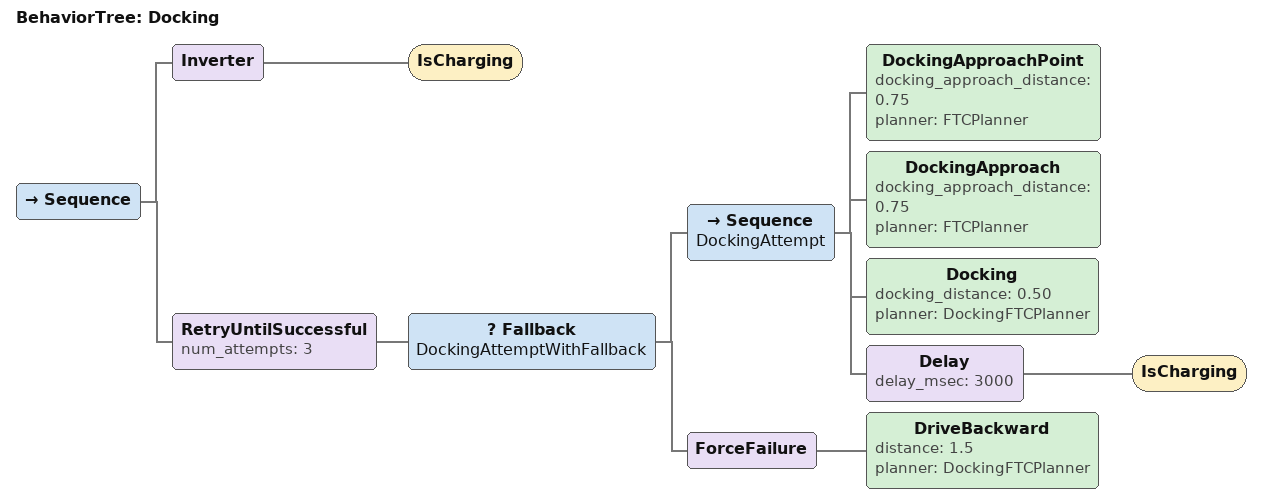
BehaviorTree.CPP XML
<root>
    <BehaviorTree ID="Docking">
        <Sequence>
            <Inverter>
                <IsCharging/>
            </Inverter>
            <RetryUntilSuccessful num_attempts="3">
                <Fallback name="DockingAttemptWithFallback">
                    <Sequence name="DockingAttempt">
                        <DockingApproachPoint docking_approach_distance="0.75" planner="FTCPlanner"/>
                        <DockingApproach docking_approach_distance="0.75" planner="FTCPlanner"/>
                        <Docking docking_distance="0.50" planner="DockingFTCPlanner"/>
                        <!-- wait a little then check we are still charging in case we didnt get it perfectly the first time -->
                        <Delay delay_msec="3000">
                            <IsCharging/>
                        </Delay>
                    </Sequence>
                    <ForceFailure> <!--force next retry attempt, by failing Fallback -->
                        <DriveBackward distance="1.5" planner="DockingFTCPlanner"/>
                    </ForceFailure>
                </Fallback>
            </RetryUntilSuccessful>
        </Sequence>
    </BehaviorTree>
 </root>
